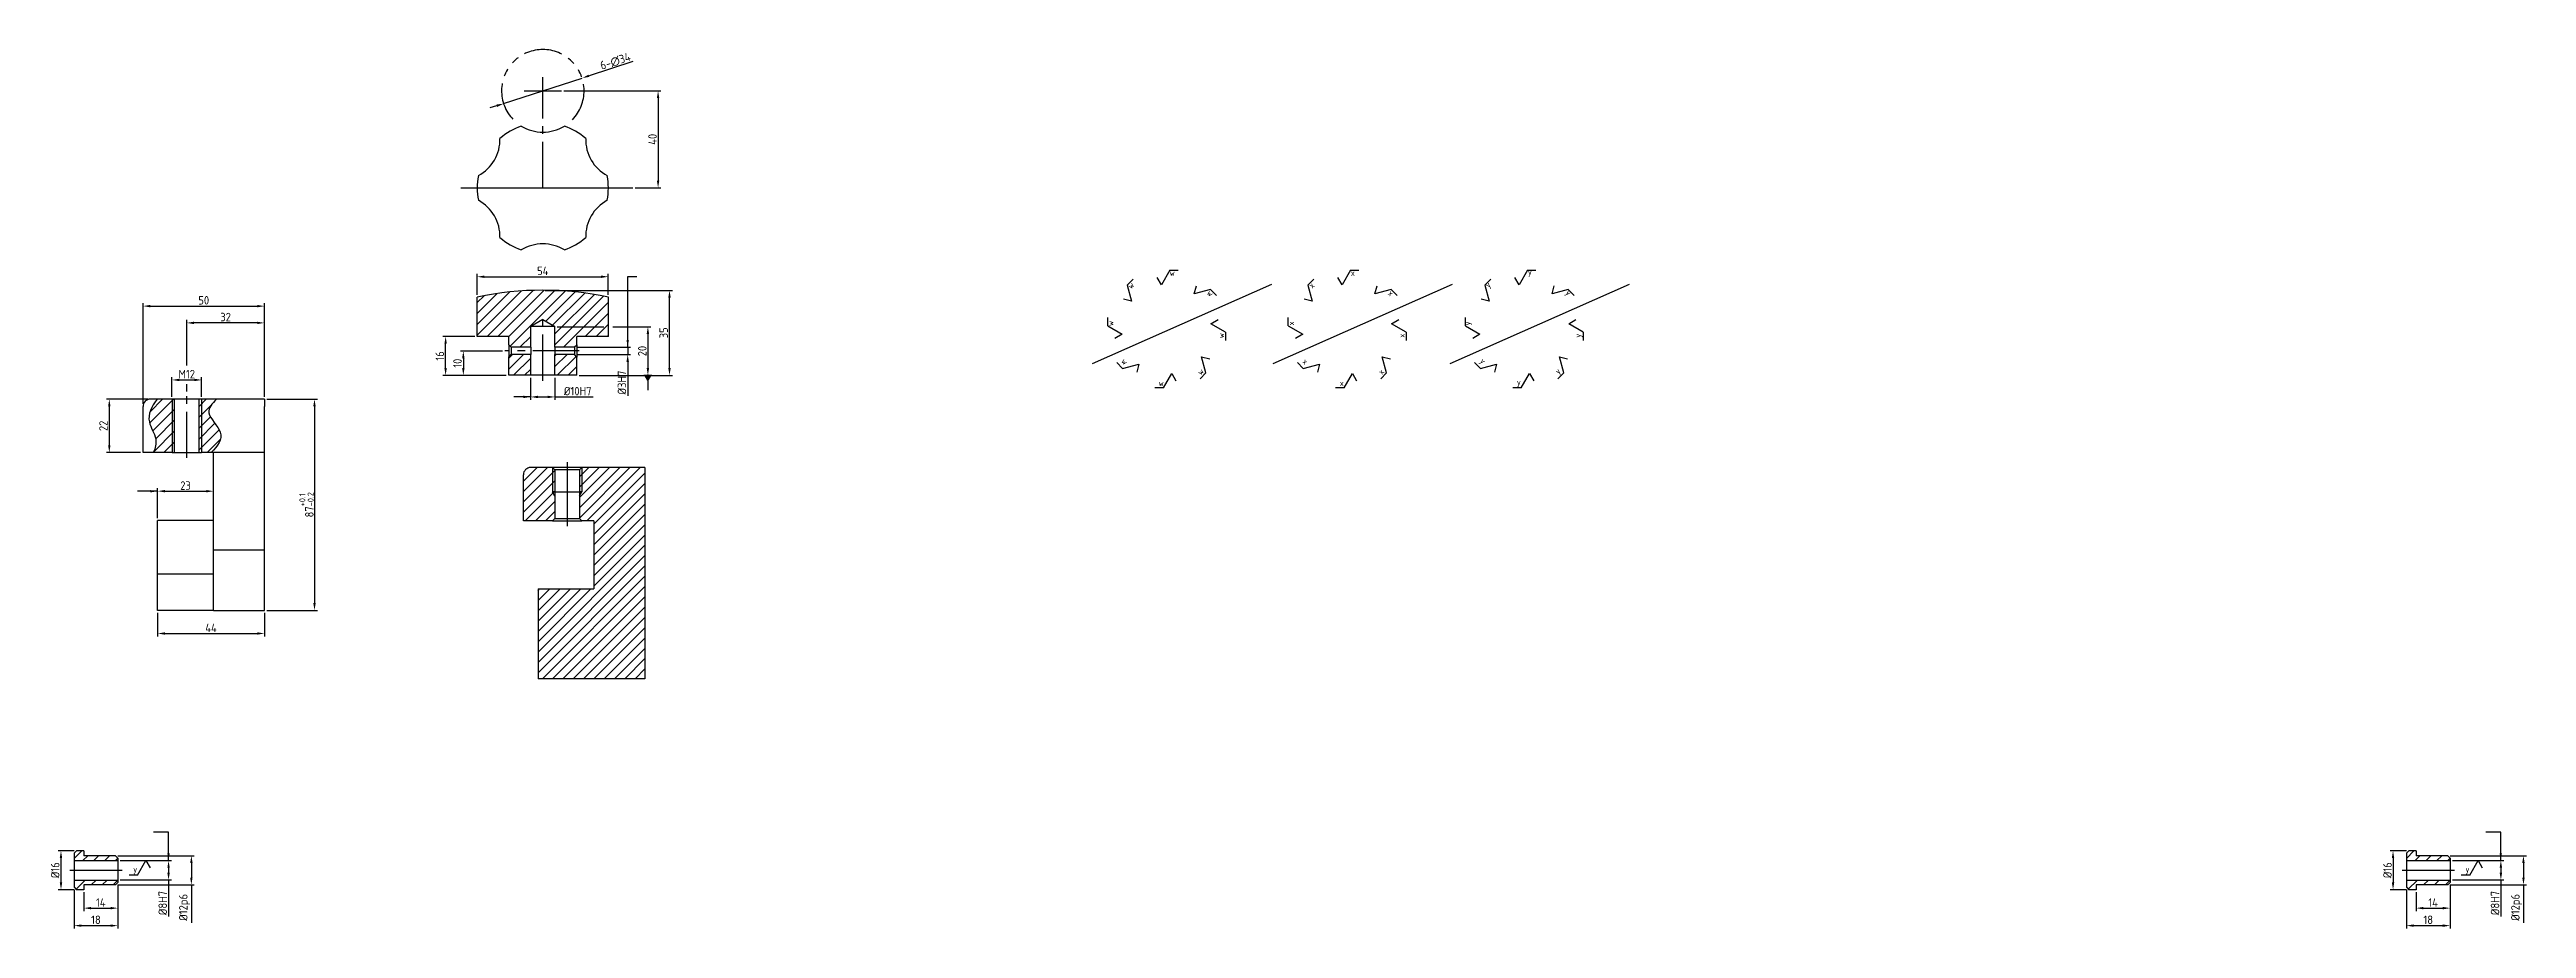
# Model space of a CAD drawing. Header units: millimetres. Extents: x -5 to 1921, y -15 to 440.
# Drawn here: x 901 to 1921, y 78 to 440 of the extents above; entities that cross this region are included whole.
import ezdxf

# ---------------------------------------------------------------- set-up
doc = ezdxf.new("R2010")
doc.units = ezdxf.units.MM
doc.linetypes.add('CENTER2', pattern=[28.575, 19.05, -3.175, 3.175, -3.175])
doc.linetypes.add('PHANTOM2', pattern=[31.75, 15.875, -3.175, 3.175, -3.175, 3.175, -3.175])
for name, color, linetype in [('가는실선', 7, 'Continuous'), ('가상선', 6, 'PHANTOM2'), ('외형선', 3, 'Continuous'), ('중심선', 7, 'CENTER2')]:
    doc.layers.add(name, color=color, linetype=linetype)
doc.styles.get("Standard").update_dxf_attribs({"font": 'isocp.shx', "bigfont": 'whgtxt.shx'})
doc.dimstyles.new('ISO-25', dxfattribs={"dimtxt": 3.5, "dimasz": 3, "dimexe": 1.2, "dimexo": 1, "dimtad": 1, "dimdsep": 46, "dimtxsty": 'Standard', "dimcen": 0, "dimclrt": 2, "dimazin": 2, "dimtfac": 1, "dimtmove": 0, "dimatfit": 3, "dimfxl": 1, "dimarcsym": 0})

# ---------------------------------------------------------------- blocks, each defined once
blk = doc.blocks.new('*D215')
at = {"color": 0, "lineweight": -2, "transparency": 16777216}
for p, q in [((990.2, 296.2), (1011, 296.2)), ((1009.8, 293.2), (1009.8, 212.2)), ((990.2, 209.2), (1011, 209.2))]:
    blk.add_line(p, q, dxfattribs=at)
at = {"color": 0, "transparency": 16777216}
for points in [[(1009.3, 293.2), (1010.3, 293.2), (1009.8, 296.2)], [(1009.3, 212.2), (1010.3, 212.2), (1009.8, 209.2)]]:
    blk.add_solid(points, dxfattribs=at)
at = {"layer": 'Defpoints', "color": 0, "transparency": 16777216}
for p in [(989.2, 296.2), (989.2, 209.2), (1009.8, 209.2)]:
    blk.add_point(p, dxfattribs=at)
at = {"color": 2, "transparency": 16777216, "insert": (1006.5, 252.7), "char_height": 3.5, "attachment_point": 5, "rotation": 90}
blk.add_mtext('87{\\H0.7x;\\S+0.1^ -0.2;}', dxfattribs=at)
blk = doc.blocks.new('*D227')
at = {"color": 0, "lineweight": -2, "transparency": 16777216}
for p, q in [((910.8, 110.2), (904.2, 110.2)), ((905.4, 107.2), (905.4, 97.2)), ((910.8, 94.2), (904.2, 94.2))]:
    blk.add_line(p, q, dxfattribs=at)
at = {"color": 0, "transparency": 16777216}
for points in [[(904.9, 107.2), (905.9, 107.2), (905.4, 110.2)], [(904.9, 97.2), (905.9, 97.2), (905.4, 94.2)]]:
    blk.add_solid(points, dxfattribs=at)
at = {"layer": 'Defpoints', "color": 0, "transparency": 16777216}
for p in [(911.8, 110.2), (905.4, 94.2), (911.8, 94.2)]:
    blk.add_point(p, dxfattribs=at)
at = {"color": 2, "transparency": 16777216, "insert": (903, 102.2), "char_height": 3.5, "attachment_point": 5, "rotation": 90}
blk.add_mtext('%%C16', dxfattribs=at)
blk = doc.blocks.new('*D228')
at = {"color": 0, "lineweight": -2, "transparency": 16777216}
for p, q in [((928.8, 108.2), (960.3, 108.2)), ((959.1, 105.2), (959.1, 99.2)), ((928.8, 96.2), (960.3, 96.2)), ((959.1, 96.2), (959.1, 80.6))]:
    blk.add_line(p, q, dxfattribs=at)
at = {"color": 0, "transparency": 16777216}
for points in [[(958.6, 105.2), (959.6, 105.2), (959.1, 108.2)], [(958.6, 99.2), (959.6, 99.2), (959.1, 96.2)]]:
    blk.add_solid(points, dxfattribs=at)
at = {"layer": 'Defpoints', "color": 0, "transparency": 16777216}
for p in [(927.8, 108.2), (927.8, 96.2), (959.1, 96.2)]:
    blk.add_point(p, dxfattribs=at)
at = {"color": 2, "transparency": 16777216, "insert": (956.3, 86.9), "char_height": 3.5, "attachment_point": 5, "rotation": 90}
blk.add_mtext('%%C12p6', dxfattribs=at)
blk = doc.blocks.new('*D229')
at = {"color": 0, "lineweight": -2, "transparency": 16777216}
for p, q in [((929.8, 106.2), (950.9, 106.2)), ((949.7, 103.2), (949.7, 101.2)), ((929.8, 98.2), (950.9, 98.2)), ((949.7, 98.2), (949.7, 83.2))]:
    blk.add_line(p, q, dxfattribs=at)
at = {"color": 0, "transparency": 16777216}
for points in [[(949.2, 103.2), (950.2, 103.2), (949.7, 106.2)], [(949.2, 101.2), (950.2, 101.2), (949.7, 98.2)]]:
    blk.add_solid(points, dxfattribs=at)
at = {"layer": 'Defpoints', "color": 0, "transparency": 16777216}
for p in [(928.8, 106.2), (928.8, 98.2), (949.7, 98.2)]:
    blk.add_point(p, dxfattribs=at)
at = {"color": 2, "transparency": 16777216, "insert": (947.3, 88.7), "char_height": 3.5, "attachment_point": 5, "rotation": 90}
blk.add_mtext('%%C8H7', dxfattribs=at)
blk = doc.blocks.new('*D230')
at = {"color": 0, "lineweight": -2, "transparency": 16777216}
for p, q in [((910.8, 94.2), (910.8, 78.2)), ((928.8, 96.2), (928.8, 78.2)), ((913.8, 79.4), (925.8, 79.4))]:
    blk.add_line(p, q, dxfattribs=at)
at = {"color": 0, "transparency": 16777216}
for points in [[(913.8, 79.9), (913.8, 78.9), (910.8, 79.4)], [(925.8, 79.9), (925.8, 78.9), (928.8, 79.4)]]:
    blk.add_solid(points, dxfattribs=at)
at = {"layer": 'Defpoints', "color": 0, "transparency": 16777216}
for p in [(910.8, 95.2), (928.8, 97.2), (928.8, 79.4)]:
    blk.add_point(p, dxfattribs=at)
at = {"color": 2, "transparency": 16777216, "insert": (919.8, 81.8), "char_height": 3.5, "attachment_point": 5}
blk.add_mtext('18', dxfattribs=at)
blk = doc.blocks.new('*D231')
at = {"color": 0, "lineweight": -2, "transparency": 16777216}
for p, q in [((914.8, 93.2), (914.8, 85.4)), ((928.8, 96.2), (928.8, 85.4)), ((917.8, 86.6), (925.8, 86.6))]:
    blk.add_line(p, q, dxfattribs=at)
at = {"color": 0, "transparency": 16777216}
for points in [[(917.8, 87.1), (917.8, 86.1), (914.8, 86.6)], [(925.8, 87.1), (925.8, 86.1), (928.8, 86.6)]]:
    blk.add_solid(points, dxfattribs=at)
at = {"layer": 'Defpoints', "color": 0, "transparency": 16777216}
for p in [(914.8, 94.2), (928.8, 97.2), (928.8, 86.6)]:
    blk.add_point(p, dxfattribs=at)
at = {"color": 2, "transparency": 16777216, "insert": (921.8, 88.9), "char_height": 3.5, "attachment_point": 5}
blk.add_mtext('14', dxfattribs=at)
blk = doc.blocks.new('*D246')
at = {"color": 0, "lineweight": -2, "transparency": 16777216}
for p, q in [((945.2, 247.2), (945.2, 259.5)), ((948.2, 258.3), (965.2, 258.3)), ((968.2, 247.2), (968.2, 259.5))]:
    blk.add_line(p, q, dxfattribs=at)
at = {"color": 0, "transparency": 16777216}
for points in [[(948.2, 258.8), (948.2, 257.8), (945.2, 258.3)], [(965.2, 258.8), (965.2, 257.8), (968.2, 258.3)]]:
    blk.add_solid(points, dxfattribs=at)
at = {"layer": 'Defpoints', "color": 0, "transparency": 16777216}
for p in [(968.2, 258.3), (945.2, 246.2), (968.2, 246.2)]:
    blk.add_point(p, dxfattribs=at)
at = {"color": 2, "transparency": 16777216, "insert": (956.7, 260.6), "char_height": 3.5, "attachment_point": 5}
blk.add_mtext('23', dxfattribs=at)
blk = doc.blocks.new('*D249')
at = {"color": 0, "lineweight": -2, "transparency": 16777216}
for p, q in [((1871.3, 110.2), (1864.6, 110.2)), ((1865.8, 107.2), (1865.8, 97.2)), ((1871.3, 94.2), (1864.6, 94.2))]:
    blk.add_line(p, q, dxfattribs=at)
at = {"color": 0, "transparency": 16777216}
for points in [[(1865.3, 107.2), (1866.3, 107.2), (1865.8, 110.2)], [(1865.3, 97.2), (1866.3, 97.2), (1865.8, 94.2)]]:
    blk.add_solid(points, dxfattribs=at)
at = {"layer": 'Defpoints', "color": 0, "transparency": 16777216}
for p in [(1872.3, 110.2), (1865.8, 94.2), (1872.3, 94.2)]:
    blk.add_point(p, dxfattribs=at)
at = {"color": 2, "transparency": 16777216, "insert": (1863.5, 102.2), "char_height": 3.5, "attachment_point": 5, "rotation": 90}
blk.add_mtext('%%C16', dxfattribs=at)
blk = doc.blocks.new('*D250')
at = {"color": 0, "lineweight": -2, "transparency": 16777216}
for p, q in [((1889.3, 108.2), (1920.7, 108.2)), ((1919.5, 105.2), (1919.5, 99.2)), ((1889.3, 96.2), (1920.7, 96.2)), ((1919.5, 96.2), (1919.5, 80.6))]:
    blk.add_line(p, q, dxfattribs=at)
at = {"color": 0, "transparency": 16777216}
for points in [[(1919, 105.2), (1920, 105.2), (1919.5, 108.2)], [(1919, 99.2), (1920, 99.2), (1919.5, 96.2)]]:
    blk.add_solid(points, dxfattribs=at)
at = {"layer": 'Defpoints', "color": 0, "transparency": 16777216}
for p in [(1888.3, 108.2), (1888.3, 96.2), (1919.5, 96.2)]:
    blk.add_point(p, dxfattribs=at)
at = {"color": 2, "transparency": 16777216, "insert": (1916.7, 86.9), "char_height": 3.5, "attachment_point": 5, "rotation": 90}
blk.add_mtext('%%C12p6', dxfattribs=at)
blk = doc.blocks.new('*D251')
at = {"color": 0, "lineweight": -2, "transparency": 16777216}
for p, q in [((1890.3, 106.2), (1911.4, 106.2)), ((1910.2, 103.2), (1910.2, 101.2)), ((1890.3, 98.2), (1911.4, 98.2)), ((1910.2, 98.2), (1910.2, 83.2))]:
    blk.add_line(p, q, dxfattribs=at)
at = {"color": 0, "transparency": 16777216}
for points in [[(1909.7, 103.2), (1910.7, 103.2), (1910.2, 106.2)], [(1909.7, 101.2), (1910.7, 101.2), (1910.2, 98.2)]]:
    blk.add_solid(points, dxfattribs=at)
at = {"layer": 'Defpoints', "color": 0, "transparency": 16777216}
for p in [(1889.3, 106.2), (1889.3, 98.2), (1910.2, 98.2)]:
    blk.add_point(p, dxfattribs=at)
at = {"color": 2, "transparency": 16777216, "insert": (1907.8, 88.7), "char_height": 3.5, "attachment_point": 5, "rotation": 90}
blk.add_mtext('%%C8H7', dxfattribs=at)
blk = doc.blocks.new('*D247')
at = {"color": 0, "lineweight": -2, "transparency": 16777216}
for p, q in [((1871.3, 94.2), (1871.3, 78.2)), ((1889.3, 96.2), (1889.3, 78.2)), ((1874.3, 79.4), (1886.3, 79.4))]:
    blk.add_line(p, q, dxfattribs=at)
at = {"color": 0, "transparency": 16777216}
for points in [[(1874.3, 79.9), (1874.3, 78.9), (1871.3, 79.4)], [(1886.3, 79.9), (1886.3, 78.9), (1889.3, 79.4)]]:
    blk.add_solid(points, dxfattribs=at)
at = {"layer": 'Defpoints', "color": 0, "transparency": 16777216}
for p in [(1871.3, 95.2), (1889.3, 97.2), (1889.3, 79.4)]:
    blk.add_point(p, dxfattribs=at)
at = {"color": 2, "transparency": 16777216, "insert": (1880.3, 81.8), "char_height": 3.5, "attachment_point": 5}
blk.add_mtext('18', dxfattribs=at)
blk = doc.blocks.new('*D248')
at = {"color": 0, "lineweight": -2, "transparency": 16777216}
for p, q in [((1875.3, 93.2), (1875.3, 85.4)), ((1889.3, 96.2), (1889.3, 85.4)), ((1878.3, 86.6), (1886.3, 86.6))]:
    blk.add_line(p, q, dxfattribs=at)
at = {"color": 0, "transparency": 16777216}
for points in [[(1878.3, 87.1), (1878.3, 86.1), (1875.3, 86.6)], [(1886.3, 87.1), (1886.3, 86.1), (1889.3, 86.6)]]:
    blk.add_solid(points, dxfattribs=at)
at = {"layer": 'Defpoints', "color": 0, "transparency": 16777216}
for p in [(1875.3, 94.2), (1889.3, 97.2), (1889.3, 86.6)]:
    blk.add_point(p, dxfattribs=at)
at = {"color": 2, "transparency": 16777216, "insert": (1882.3, 88.9), "char_height": 3.5, "attachment_point": 5}
blk.add_mtext('14', dxfattribs=at)
blk = doc.blocks.new('*D265')
at = {"color": 0, "lineweight": -2, "transparency": 16777216}
for p, q in [((945.2, 208.2), (945.2, 198.5)), ((989.2, 208.2), (989.2, 198.5)), ((948.2, 199.7), (986.2, 199.7))]:
    blk.add_line(p, q, dxfattribs=at)
at = {"color": 0, "transparency": 16777216}
for points in [[(948.2, 200.2), (948.2, 199.2), (945.2, 199.7)], [(986.2, 200.2), (986.2, 199.2), (989.2, 199.7)]]:
    blk.add_solid(points, dxfattribs=at)
at = {"layer": 'Defpoints', "color": 0, "transparency": 16777216}
for p in [(945.2, 209.2), (989.2, 209.2), (989.2, 199.7)]:
    blk.add_point(p, dxfattribs=at)
at = {"color": 2, "transparency": 16777216, "insert": (967.2, 202), "char_height": 3.5, "attachment_point": 5}
blk.add_mtext('44', dxfattribs=at)
blk = doc.blocks.new('*D266')
at = {"color": 0, "lineweight": -2, "transparency": 16777216}
for p, q in [((951.1, 297.2), (951.1, 305.3)), ((954.1, 304.1), (960.3, 304.1)), ((963.3, 297.2), (963.3, 305.3))]:
    blk.add_line(p, q, dxfattribs=at)
at = {"color": 0, "transparency": 16777216}
for points in [[(954.1, 304.6), (954.1, 303.6), (951.1, 304.1)], [(960.3, 304.6), (960.3, 303.6), (963.3, 304.1)]]:
    blk.add_solid(points, dxfattribs=at)
at = {"layer": 'Defpoints', "color": 0, "transparency": 16777216}
for p in [(951.1, 296.2), (963.3, 304.1), (963.3, 296.2)]:
    blk.add_point(p, dxfattribs=at)
at = {"color": 2, "transparency": 16777216, "insert": (957.2, 306.5), "char_height": 3.5, "attachment_point": 5}
blk.add_mtext('M12', dxfattribs=at)
blk = doc.blocks.new('*D267')
at = {"color": 0, "lineweight": -2, "transparency": 16777216}
for p, q in [((957.2, 310.1), (957.2, 328.8)), ((986.2, 327.6), (960.2, 327.6)), ((989.2, 297.2), (989.2, 328.8)), ((957.2, 299.4), (957.2, 302.3))]:
    blk.add_line(p, q, dxfattribs=at)
at = {"color": 0, "transparency": 16777216}
for points in [[(960.2, 328.1), (960.2, 327.1), (957.2, 327.6)], [(986.2, 328.1), (986.2, 327.1), (989.2, 327.6)]]:
    blk.add_solid(points, dxfattribs=at)
at = {"layer": 'Defpoints', "color": 0, "transparency": 16777216}
for p in [(957.2, 327.6), (957.2, 298.4), (989.2, 296.2)]:
    blk.add_point(p, dxfattribs=at)
at = {"color": 2, "transparency": 16777216, "insert": (973.2, 330), "char_height": 3.5, "attachment_point": 5}
blk.add_mtext('32', dxfattribs=at)
blk = doc.blocks.new('*D268')
at = {"color": 0, "lineweight": -2, "transparency": 16777216}
for p, q in [((939.2, 294.2), (939.2, 335.7)), ((942.2, 334.5), (986.2, 334.5)), ((989.2, 328.6), (989.2, 335.7))]:
    blk.add_line(p, q, dxfattribs=at)
at = {"color": 0, "transparency": 16777216}
for points in [[(942.2, 335), (942.2, 334), (939.2, 334.5)], [(986.2, 335), (986.2, 334), (989.2, 334.5)]]:
    blk.add_solid(points, dxfattribs=at)
at = {"layer": 'Defpoints', "color": 0, "transparency": 16777216}
for p in [(989.2, 334.5), (989.2, 327.6), (939.2, 293.2)]:
    blk.add_point(p, dxfattribs=at)
at = {"color": 2, "transparency": 16777216, "insert": (964.2, 336.9), "char_height": 3.5, "attachment_point": 5}
blk.add_mtext('50', dxfattribs=at)
blk = doc.blocks.new('*D269')
at = {"color": 0, "lineweight": -2, "transparency": 16777216}
for p, q in [((941.2, 296.2), (924.1, 296.2)), ((925.3, 293.2), (925.3, 277.2)), ((938.2, 274.2), (924.1, 274.2))]:
    blk.add_line(p, q, dxfattribs=at)
at = {"color": 0, "transparency": 16777216}
for points in [[(924.8, 293.2), (925.8, 293.2), (925.3, 296.2)], [(924.8, 277.2), (925.8, 277.2), (925.3, 274.2)]]:
    blk.add_solid(points, dxfattribs=at)
at = {"layer": 'Defpoints', "color": 0, "transparency": 16777216}
for p in [(942.2, 296.2), (925.3, 274.2), (939.2, 274.2)]:
    blk.add_point(p, dxfattribs=at)
at = {"color": 2, "transparency": 16777216, "insert": (922.9, 285.2), "char_height": 3.5, "attachment_point": 5, "rotation": 90}
blk.add_mtext('22', dxfattribs=at)
blk = doc.blocks.new('*D284')
at = {"color": 0, "lineweight": -2, "transparency": 16777216}
for p, q in [((1140.9, 435.2), (1122.9, 429.3)), ((1087.7, 417.9), (1120, 428.4)), ((1084.8, 417), (1082, 416.1))]:
    blk.add_line(p, q, dxfattribs=at)
at = {"color": 0, "transparency": 16777216}
for points in [[(1122.7, 429.8), (1123, 428.9), (1120, 428.4)], [(1084.7, 417.5), (1085, 416.5), (1087.7, 417.9)]]:
    blk.add_solid(points, dxfattribs=at)
at = {"layer": 'Defpoints', "color": 0, "transparency": 16777216}
for p in [(1120, 428.4), (1087.7, 417.9)]:
    blk.add_point(p, dxfattribs=at)
at = {"color": 2, "transparency": 16777216, "insert": (1133.7, 435.3), "char_height": 3.5, "attachment_point": 5, "rotation": 17.9907}
blk.add_mtext('6-∅34', dxfattribs=at)
blk = doc.blocks.new('*D285')
at = {"color": 0, "lineweight": -2, "transparency": 16777216}
for p, q in [((1076.8, 339.2), (1076.8, 347.8)), ((1130.8, 339.2), (1130.8, 347.8)), ((1079.8, 346.6), (1127.8, 346.6))]:
    blk.add_line(p, q, dxfattribs=at)
at = {"color": 0, "transparency": 16777216}
for points in [[(1079.8, 347.1), (1079.8, 346.1), (1076.8, 346.6)], [(1127.8, 347.1), (1127.8, 346.1), (1130.8, 346.6)]]:
    blk.add_solid(points, dxfattribs=at)
at = {"layer": 'Defpoints', "color": 0, "transparency": 16777216}
for p in [(1076.8, 338.2), (1130.8, 346.6), (1130.8, 338.2)]:
    blk.add_point(p, dxfattribs=at)
at = {"color": 2, "transparency": 16777216, "insert": (1103.8, 349), "char_height": 3.5, "attachment_point": 5}
blk.add_mtext('54', dxfattribs=at)
blk = doc.blocks.new('*D287')
at = {"color": 0, "lineweight": -2, "transparency": 16777216}
for p, q in [((1098.8, 305), (1098.8, 295.9)), ((1101.8, 297.1), (1105.8, 297.1)), ((1108.8, 305), (1108.8, 295.9)), ((1108.8, 297.1), (1124.6, 297.1))]:
    blk.add_line(p, q, dxfattribs=at)
at = {"color": 0, "transparency": 16777216}
for points in [[(1101.8, 297.6), (1101.8, 296.6), (1098.8, 297.1)], [(1105.8, 297.6), (1105.8, 296.6), (1108.8, 297.1)]]:
    blk.add_solid(points, dxfattribs=at)
at = {"layer": 'Defpoints', "color": 0, "transparency": 16777216}
for p in [(1098.8, 306), (1108.8, 306), (1108.8, 297.1)]:
    blk.add_point(p, dxfattribs=at)
at = {"color": 2, "transparency": 16777216, "insert": (1118.2, 299.5), "char_height": 3.5, "attachment_point": 5}
blk.add_mtext('%%C10H7', dxfattribs=at)
blk = doc.blocks.new('*D290')
at = {"color": 0, "lineweight": -2, "transparency": 16777216}
for p, q in [((1104.8, 341), (1157.2, 341)), ((1156, 309), (1156, 338)), ((1148.1, 306), (1157.2, 306))]:
    blk.add_line(p, q, dxfattribs=at)
at = {"color": 0, "transparency": 16777216}
for points in [[(1155.5, 338), (1156.5, 338), (1156, 341)], [(1155.5, 309), (1156.5, 309), (1156, 306)]]:
    blk.add_solid(points, dxfattribs=at)
at = {"layer": 'Defpoints', "color": 0, "transparency": 16777216}
for p in [(1103.8, 341), (1156, 341), (1147.1, 306)]:
    blk.add_point(p, dxfattribs=at)
at = {"color": 2, "transparency": 16777216, "insert": (1153.6, 323.5), "char_height": 3.5, "attachment_point": 5, "rotation": 90}
blk.add_mtext('35', dxfattribs=at)
blk = doc.blocks.new('*D291')
at = {"color": 0, "lineweight": -2, "transparency": 16777216}
for p, q in [((1109.8, 326), (1129, 326)), ((1132.7, 326), (1148.3, 326)), ((1147.1, 323), (1147.1, 309)), ((1118.8, 306), (1148.3, 306))]:
    blk.add_line(p, q, dxfattribs=at)
at = {"color": 0, "transparency": 16777216}
for points in [[(1146.6, 323), (1147.6, 323), (1147.1, 326)], [(1146.6, 309), (1147.6, 309), (1147.1, 306)]]:
    blk.add_solid(points, dxfattribs=at)
at = {"layer": 'Defpoints', "color": 0, "transparency": 16777216}
for p in [(1108.8, 326), (1117.8, 306), (1147.1, 306)]:
    blk.add_point(p, dxfattribs=at)
at = {"color": 2, "transparency": 16777216, "insert": (1144.8, 316), "char_height": 3.5, "attachment_point": 5, "rotation": 90}
blk.add_mtext('20', dxfattribs=at)
blk = doc.blocks.new('*D292')
at = {"color": 0, "lineweight": -2, "transparency": 16777216}
for p, q in [((1087.2, 316), (1069.9, 316)), ((1088.8, 306), (1069.9, 306)), ((1071.1, 313), (1071.1, 309))]:
    blk.add_line(p, q, dxfattribs=at)
at = {"color": 0, "transparency": 16777216}
for points in [[(1070.6, 313), (1071.6, 313), (1071.1, 316)], [(1070.6, 309), (1071.6, 309), (1071.1, 306)]]:
    blk.add_solid(points, dxfattribs=at)
at = {"layer": 'Defpoints', "color": 0, "transparency": 16777216}
for p in [(1071.1, 306), (1088.2, 316), (1089.8, 306)]:
    blk.add_point(p, dxfattribs=at)
at = {"color": 2, "transparency": 16777216, "insert": (1068.7, 311), "char_height": 3.5, "attachment_point": 5, "rotation": 90}
blk.add_mtext('10', dxfattribs=at)
blk = doc.blocks.new('*D293')
at = {"color": 0, "lineweight": -2, "transparency": 16777216}
for p, q in [((1075.8, 322), (1062.6, 322)), ((1063.8, 309), (1063.8, 319)), ((1070.1, 306), (1062.6, 306))]:
    blk.add_line(p, q, dxfattribs=at)
at = {"color": 0, "transparency": 16777216}
for points in [[(1063.3, 319), (1064.3, 319), (1063.8, 322)], [(1063.3, 309), (1064.3, 309), (1063.8, 306)]]:
    blk.add_solid(points, dxfattribs=at)
at = {"layer": 'Defpoints', "color": 0, "transparency": 16777216}
for p in [(1063.8, 322), (1076.8, 322), (1071.1, 306)]:
    blk.add_point(p, dxfattribs=at)
at = {"color": 2, "transparency": 16777216, "insert": (1061.4, 314), "char_height": 3.5, "attachment_point": 5, "rotation": 90}
blk.add_mtext('16', dxfattribs=at)
blk = doc.blocks.new('*D295')
at = {"color": 0, "lineweight": -2, "transparency": 16777216}
for p, q in [((1112.5, 423.2), (1152.5, 423.2)), ((1151.3, 420.2), (1151.3, 386.2)), ((1141.9, 383.2), (1152.5, 383.2))]:
    blk.add_line(p, q, dxfattribs=at)
at = {"color": 0, "transparency": 16777216}
for points in [[(1150.8, 420.2), (1151.8, 420.2), (1151.3, 423.2)], [(1150.8, 386.2), (1151.8, 386.2), (1151.3, 383.2)]]:
    blk.add_solid(points, dxfattribs=at)
at = {"layer": 'Defpoints', "color": 0, "transparency": 16777216}
for p in [(1111.5, 423.2), (1140.9, 383.2), (1151.3, 383.2)]:
    blk.add_point(p, dxfattribs=at)
at = {"color": 2, "transparency": 16777216, "insert": (1149, 403.2), "char_height": 3.5, "attachment_point": 5, "rotation": 90}
blk.add_mtext('40', dxfattribs=at)

msp = doc.modelspace()

# ---------------------------------------------------------------- hatches: boundary and pattern name
at = {"layer": '가는실선'}
h = msp.add_hatch(dxfattribs=at)
h.set_pattern_fill('ANSI31', color=256)
h.paths.add_polyline_path([(1130.831, 338.213, 0.10499086), (1076.831, 338.213), (1076.831, 322.047), (1089.831, 322.047), (1089.831, 318.547), (1090.831, 317.547), (1098.831, 317.547), (1098.831, 326.047), (1103.831, 328.934), (1108.831, 326.047), (1108.831, 317.547), (1116.831, 317.547), (1117.831, 318.547), (1117.831, 322.047), (1130.831, 322.047)])
h.paths.add_polyline_path([(1098.831, 314.547), (1090.831, 314.547), (1089.831, 313.547), (1089.831, 306.047), (1098.831, 306.047)])
h.paths.add_polyline_path([(1117.831, 313.547), (1116.831, 314.547), (1108.831, 314.547), (1108.831, 306.047), (1117.831, 306.047)])
h = msp.add_hatch(dxfattribs=at)
h.set_pattern_fill('ANSI31', color=256)
edge = h.paths.add_edge_path()
edge.add_line((952.149, 296.179), (951.149, 296.179))
edge.add_line((951.149, 296.179), (944.989, 296.179))
edge.add_spline(control_points=[(944.989, 296.179), (942.685, 293.111), (939.943, 287.782), (945.343, 280.282), (944.281, 276.062), (943.416, 274.179)], knot_values=[4.66156195, 4.66156195, 4.66156195, 4.66156195, 15.01611211, 22.47772759, 28.50467107, 28.50467107, 28.50467107, 28.50467107], degree=3, periodic=0)
edge.add_line((943.416, 274.179), (951.149, 274.179))
edge.add_line((951.149, 274.179), (952.149, 274.179))
edge.add_line((952.149, 274.179), (952.149, 296.179))
edge = h.paths.add_edge_path()
edge.add_spline(control_points=[(967.202, 274.179), (970.011, 276.922), (973.789, 282.291), (964.142, 290.046), (967.558, 294.368), (969.514, 296.179)], knot_values=[2.90836818, 2.90836818, 2.90836818, 2.90836818, 12.82942922, 22.13399335, 29.00851326, 29.00851326, 29.00851326, 29.00851326], degree=3, periodic=0)
edge.add_line((969.514, 296.179), (965.144, 296.179))
edge.add_line((965.144, 296.179), (963.255, 296.179))
edge.add_line((963.255, 296.179), (963.202, 296.179))
edge.add_line((963.202, 296.179), (963.202, 274.179))
edge.add_line((963.202, 274.179), (963.255, 274.179))
edge.add_line((963.255, 274.179), (965.144, 274.179))
edge.add_line((965.144, 274.179), (967.202, 274.179))
h.paths.add_polyline_path([(963.202, 296.179), (962.255, 296.179), (962.255, 274.179), (963.202, 274.179)])
h = msp.add_hatch(dxfattribs=at)
h.set_pattern_fill('ANSI31', color=256)
h.paths.add_polyline_path([(928.82, 107.188), (927.82, 108.188), (914.82, 108.188), (914.82, 110.188), (911.82, 110.188), (910.82, 109.188), (910.82, 106.188), (928.82, 106.188)])
h.paths.add_polyline_path([(928.82, 97.188), (928.82, 98.188), (910.82, 98.188), (910.82, 95.188), (911.82, 94.188), (914.82, 94.188), (914.82, 96.188), (927.82, 96.188)])
h = msp.add_hatch(dxfattribs=at)
h.set_pattern_fill('ANSI31', color=256)
h.set_pattern_definition([(45, (960.4713, 0), (-2.245064, 2.245064), [])])
h.paths.add_polyline_path([(1889.291, 107.188), (1888.291, 108.188), (1875.291, 108.188), (1875.291, 110.188), (1872.291, 110.188), (1871.291, 109.188), (1871.291, 106.188), (1889.291, 106.188)])
h.paths.add_polyline_path([(1889.291, 97.188), (1889.291, 98.188), (1871.291, 98.188), (1871.291, 95.188), (1872.291, 94.188), (1875.291, 94.188), (1875.291, 96.188), (1888.291, 96.188)])

# ---------------------------------------------------------------- linework, layer by layer
for p, q in [((1070.073, 383.158), (1140.923, 383.158)), ((1117.831, 317.547), (1139.986, 317.547)), ((1138.786, 317.547), (1138.786, 314.547)), ((1117.831, 314.547), (1139.986, 314.547)), ((1138.786, 311.547), (1138.786, 297.497))]:
    msp.add_line(p, q)
for points, knots in [([(944.989, 296.179), (942.685, 293.111), (939.943, 287.782), (945.343, 280.282), (944.281, 276.062), (943.416, 274.179)], [4.66156195, 4.66156195, 4.66156195, 4.66156195, 15.01611211, 22.47772759, 28.50467107, 28.50467107, 28.50467107, 28.50467107]), ([(969.514, 296.179), (967.558, 294.368), (964.142, 290.046), (973.789, 282.291), (970.011, 276.922), (967.202, 274.179)], [2.90836818, 2.90836818, 2.90836818, 2.90836818, 9.78288809, 19.08745222, 29.00851326, 29.00851326, 29.00851326, 29.00851326])]:
    msp.add_open_spline(points, degree=3, knots=knots)
msp.add_solid([(1138.286, 311.547), (1139.286, 311.547), (1138.786, 314.547)])
for p, q in [((1362.045, 349.337), (1358.581, 343.337)), ((1362.045, 349.337), (1365.509, 349.337)), ((1436.441, 349.337), (1432.977, 343.337)), ((1436.441, 349.337), (1432.977, 343.337)), ((1436.441, 349.337), (1439.906, 349.337)), ((1509.368, 349.337), (1505.903, 343.337)), ((1509.368, 349.337), (1512.832, 349.337)), ((1346.291, 336.477), (1342.945, 337.373)), ((1344.498, 343.169), (1346.947, 345.618)), ((1344.498, 343.169), (1346.291, 336.477)), ((1358.581, 343.337), (1356.849, 346.337)), ((1372.123, 339.498), (1373.019, 342.844)), ((1378.815, 341.292), (1372.123, 339.498)), ((1378.815, 341.292), (1381.264, 338.842)), ((1420.687, 336.477), (1417.341, 337.373)), ((1420.687, 336.477), (1417.341, 337.373)), ((1418.894, 343.169), (1421.344, 345.618)), ((1418.894, 343.169), (1421.344, 345.618)), ((1418.894, 343.169), (1420.687, 336.477)), ((1418.894, 343.169), (1420.687, 336.477)), ((1432.977, 343.337), (1431.245, 346.337)), ((1432.977, 343.337), (1431.245, 346.337)), ((1446.519, 339.498), (1447.416, 342.844)), ((1446.519, 339.498), (1447.416, 342.844)), ((1453.211, 341.292), (1446.519, 339.498)), ((1453.211, 341.292), (1446.519, 339.498)), ((1453.211, 341.292), (1455.661, 338.842)), ((1453.211, 341.292), (1455.661, 338.842)), ((1493.613, 336.477), (1490.267, 337.373)), ((1491.82, 343.169), (1494.27, 345.618)), ((1491.82, 343.169), (1493.613, 336.477)), ((1505.903, 343.337), (1504.171, 346.337)), ((1519.445, 339.498), (1520.342, 342.844)), ((1526.137, 341.292), (1519.445, 339.498)), ((1526.137, 341.292), (1528.587, 338.842)), ((1336.452, 326.399), (1336.452, 329.863)), ((1378.984, 327.208), (1381.984, 328.94)), ((1384.984, 323.744), (1378.984, 327.208)), ((1410.848, 326.399), (1410.848, 329.863)), ((1410.848, 326.399), (1410.848, 329.863)), ((1453.38, 327.208), (1456.38, 328.94)), ((1453.38, 327.208), (1456.38, 328.94)), ((1459.38, 323.744), (1453.38, 327.208)), ((1459.38, 323.744), (1453.38, 327.208)), ((1483.774, 326.399), (1483.774, 329.863)), ((1526.306, 327.208), (1529.306, 328.94)), ((1532.306, 323.744), (1526.306, 327.208)), ((1336.452, 326.399), (1342.452, 322.935)), ((1342.452, 322.935), (1339.452, 321.203)), ((1384.984, 323.744), (1384.984, 320.28)), ((1410.848, 326.399), (1416.848, 322.935)), ((1410.848, 326.399), (1416.848, 322.935)), ((1416.848, 322.935), (1413.848, 321.203)), ((1416.848, 322.935), (1413.848, 321.203)), ((1459.38, 323.744), (1459.38, 320.28)), ((1459.38, 323.744), (1459.38, 320.28)), ((1483.774, 326.399), (1489.774, 322.935)), ((1489.774, 322.935), (1486.774, 321.203)), ((1532.306, 323.744), (1532.306, 320.28)), ((1342.621, 308.851), (1340.171, 311.301)), ((1342.621, 308.851), (1349.313, 310.645)), ((1349.313, 310.645), (1348.416, 307.298)), ((1359.39, 300.805), (1362.855, 306.805)), ((1362.855, 306.805), (1364.587, 303.805)), ((1376.938, 306.974), (1374.488, 304.525)), ((1376.938, 306.974), (1375.145, 313.666)), ((1375.145, 313.666), (1378.491, 312.77)), ((1417.017, 308.851), (1414.568, 311.301)), ((1417.017, 308.851), (1414.568, 311.301)), ((1417.017, 308.851), (1423.709, 310.645)), ((1417.017, 308.851), (1423.709, 310.645)), ((1423.709, 310.645), (1422.813, 307.298)), ((1423.709, 310.645), (1422.813, 307.298)), ((1433.787, 300.805), (1437.251, 306.805)), ((1433.787, 300.805), (1437.251, 306.805)), ((1437.251, 306.805), (1438.983, 303.805)), ((1437.251, 306.805), (1438.983, 303.805)), ((1451.334, 306.974), (1448.885, 304.525)), ((1451.334, 306.974), (1448.885, 304.525)), ((1451.334, 306.974), (1449.541, 313.666)), ((1449.541, 313.666), (1452.887, 312.77)), ((1451.334, 306.974), (1449.541, 313.666)), ((1449.541, 313.666), (1452.887, 312.77)), ((1489.943, 308.851), (1487.494, 311.301)), ((1489.943, 308.851), (1496.635, 310.645)), ((1496.635, 310.645), (1495.739, 307.298)), ((1506.713, 300.805), (1510.177, 306.805)), ((1510.177, 306.805), (1511.909, 303.805)), ((1524.26, 306.974), (1521.811, 304.525)), ((1524.26, 306.974), (1522.467, 313.666)), ((1522.467, 313.666), (1525.813, 312.77)), ((951.202, 296.126), (951.202, 274.179)), ((963.202, 296.179), (963.202, 274.179)), ((1359.39, 300.805), (1355.926, 300.805)), ((1433.787, 300.805), (1430.323, 300.805)), ((1433.787, 300.805), (1430.323, 300.805)), ((1506.713, 300.805), (1503.249, 300.805)), ((909.02, 102.188), (930.62, 102.188)), ((936.892, 100.188), (940.356, 106.188)), ((940.356, 106.188), (942.088, 103.188)), ((1869.491, 102.188), (1891.091, 102.188)), ((1897.363, 100.188), (1900.827, 106.188)), ((1900.827, 106.188), (1902.559, 103.188)), ((936.892, 100.188), (933.428, 100.188)), ((1897.363, 100.188), (1893.899, 100.188))]:
    msp.add_line(p, q, dxfattribs=at)
at = {"layer": '가상선'}
msp.add_arc((1103.831, 423.158), 17, 315.649218, 224.020274, dxfattribs=at)
at = {"layer": '외형선'}
for p, q in [((1076.831, 322.047), (1076.831, 338.213)), ((1130.831, 322.047), (1130.831, 338.213)), ((1330.164, 310.867), (1404.062, 343.53)), ((1404.56, 310.867), (1478.459, 343.53)), ((1404.56, 310.867), (1478.459, 343.53)), ((1477.486, 310.867), (1551.385, 343.53)), ((1103.831, 328.934), (1098.831, 326.047)), ((1103.831, 328.934), (1108.831, 326.047)), ((1089.831, 322.047), (1076.831, 322.047)), ((1089.831, 318.547), (1089.831, 322.047)), ((1089.831, 318.547), (1090.831, 317.547)), ((1089.831, 318.547), (1089.831, 313.547)), ((1098.831, 317.547), (1090.831, 317.547)), ((1090.831, 317.547), (1090.831, 314.547)), ((1098.831, 317.547), (1098.831, 326.047)), ((1108.831, 326.047), (1098.831, 326.047)), ((1098.831, 317.547), (1098.831, 314.547)), ((1108.831, 317.547), (1108.831, 326.047)), ((1116.831, 317.547), (1108.831, 317.547)), ((1108.831, 317.547), (1108.831, 314.547)), ((1117.831, 318.547), (1116.831, 317.547)), ((1116.831, 317.547), (1116.831, 314.547)), ((1117.831, 318.547), (1117.831, 322.047)), ((1130.831, 322.047), (1117.831, 322.047)), ((1117.831, 318.547), (1117.831, 313.547)), ((1089.831, 313.547), (1090.831, 314.547)), ((1089.831, 306.047), (1089.831, 313.547)), ((1098.831, 306.047), (1089.831, 306.047)), ((1098.831, 314.547), (1090.831, 314.547)), ((1098.831, 306.047), (1098.831, 314.547)), ((1108.831, 306.047), (1098.831, 306.047)), ((1108.831, 306.047), (1108.831, 314.547)), ((1116.831, 314.547), (1108.831, 314.547)), ((1117.831, 306.047), (1108.831, 306.047)), ((1117.831, 313.547), (1116.831, 314.547)), ((1117.831, 306.047), (1117.831, 313.547)), ((951.149, 296.179), (942.202, 296.179)), ((963.255, 296.179), (951.149, 296.179)), ((952.149, 274.179), (952.149, 296.179)), ((962.255, 274.179), (962.255, 296.179)), ((965.144, 296.179), (963.255, 296.179)), ((989.202, 296.179), (965.144, 296.179)), ((989.202, 296.179), (989.202, 293.179)), ((939.202, 274.179), (939.202, 293.179)), ((989.202, 274.179), (989.202, 293.179)), ((951.149, 274.179), (939.202, 274.179)), ((951.149, 274.179), (963.255, 274.179)), ((965.144, 274.179), (963.255, 274.179)), ((968.202, 274.179), (965.144, 274.179)), ((968.202, 234.179), (968.202, 274.179)), ((989.202, 274.179), (968.202, 274.179)), ((989.202, 234.179), (989.202, 274.179)), ((1095.852, 258.134), (1105.786, 268.068)), ((1095.852, 262.377), (1101.543, 268.068)), ((1095.852, 253.891), (1108.799, 266.838)), ((1107.799, 268.068), (1098.852, 268.068)), ((1108.799, 267.068), (1107.799, 268.068)), ((1119.905, 268.068), (1107.799, 268.068)), ((1107.852, 268.015), (1107.852, 258.068)), ((1108.799, 267.068), (1108.799, 247.068)), ((1118.905, 267.068), (1108.799, 267.068)), ((1113.852, 270.268), (1113.852, 243.867)), ((1118.905, 267.068), (1119.905, 268.068)), ((1118.905, 247.246), (1139.727, 268.068)), ((1118.905, 251.489), (1135.484, 268.068)), ((1118.905, 255.731), (1131.242, 268.068)), ((1118.905, 259.974), (1126.999, 268.068)), ((1118.905, 264.216), (1122.756, 268.068)), ((1118.905, 267.068), (1118.905, 247.068)), ((1119.852, 268.015), (1119.852, 258.068)), ((1145.852, 268.068), (1119.905, 268.068)), ((1121.97, 246.068), (1143.97, 268.068)), ((1124.852, 244.708), (1145.852, 265.708)), ((1145.852, 268.068), (1145.852, 181.068)), ((1095.852, 246.068), (1095.852, 265.068)), ((1095.852, 249.649), (1108.799, 262.596)), ((1096.514, 246.068), (1108.799, 258.353)), ((1108.799, 258.068), (1107.852, 258.068)), ((1108.799, 256.428), (1107.852, 258.068)), ((1108.799, 258.068), (1118.905, 258.068)), ((1119.852, 258.068), (1118.905, 258.068)), ((1118.905, 256.428), (1119.852, 258.068)), ((1124.852, 240.465), (1145.852, 261.465)), ((1124.852, 236.222), (1145.852, 257.222)), ((945.202, 224.179), (945.202, 246.179)), ((968.202, 246.179), (945.202, 246.179)), ((1107.799, 246.068), (1095.852, 246.068)), ((1100.756, 246.068), (1108.799, 254.11)), ((1104.999, 246.068), (1108.799, 249.868)), ((1108.799, 247.068), (1107.799, 246.068)), ((1107.799, 246.068), (1119.905, 246.068)), ((1108.799, 247.068), (1118.905, 247.068)), ((1118.905, 247.068), (1119.905, 246.068)), ((1124.852, 246.068), (1119.905, 246.068)), ((1124.852, 231.98), (1145.852, 252.98)), ((1124.852, 227.737), (1145.852, 248.737)), ((1124.852, 246.068), (1124.852, 218.068)), ((1101.852, 192.009), (1145.852, 236.009)), ((1124.852, 223.494), (1145.852, 244.494)), ((1124.852, 219.252), (1145.852, 240.252)), ((968.202, 209.179), (968.202, 234.179)), ((968.202, 234.179), (989.202, 234.179)), ((989.202, 209.179), (989.202, 234.179)), ((1101.852, 187.766), (1145.852, 231.766)), ((1101.852, 183.524), (1145.852, 227.524)), ((945.202, 209.179), (945.202, 224.179)), ((968.202, 224.179), (945.202, 224.179)), ((1101.852, 218.068), (1101.852, 181.068)), ((1101.852, 218.068), (1124.852, 218.068)), ((1101.852, 196.252), (1123.668, 218.068)), ((1101.852, 200.494), (1119.425, 218.068)), ((1101.852, 204.737), (1115.183, 218.068)), ((1101.852, 208.98), (1110.94, 218.068)), ((1101.852, 213.222), (1106.698, 218.068)), ((1101.852, 217.465), (1102.455, 218.068)), ((1103.639, 181.068), (1145.852, 223.281)), ((1107.881, 181.068), (1145.852, 219.039)), ((1112.124, 181.068), (1145.852, 214.796)), ((968.202, 209.179), (945.202, 209.179)), ((968.202, 209.179), (989.202, 209.179)), ((1116.367, 181.068), (1145.852, 210.553)), ((1120.609, 181.068), (1145.852, 206.311)), ((1124.852, 181.068), (1145.852, 202.068)), ((1129.095, 181.068), (1145.852, 197.825)), ((1133.337, 181.068), (1145.852, 193.583)), ((1137.58, 181.068), (1145.852, 189.34)), ((1141.822, 181.068), (1145.852, 185.097)), ((1145.852, 181.068), (1101.852, 181.068)), ((910.82, 109.188), (911.82, 110.188)), ((910.82, 109.188), (910.82, 106.188)), ((910.82, 106.188), (910.82, 102.188)), ((910.82, 106.188), (928.82, 106.188)), ((910.82, 102.188), (910.82, 98.188)), ((914.82, 110.188), (911.82, 110.188)), ((914.82, 110.188), (914.82, 108.188)), ((927.82, 108.188), (914.82, 108.188)), ((928.82, 107.188), (927.82, 108.188)), ((928.82, 107.188), (928.82, 106.188)), ((928.82, 106.188), (928.82, 102.188)), ((928.82, 102.188), (928.82, 98.188)), ((1871.291, 109.188), (1872.291, 110.188)), ((1871.291, 109.188), (1871.291, 106.188)), ((1871.291, 106.188), (1871.291, 102.188)), ((1871.291, 106.188), (1889.291, 106.188)), ((1871.291, 102.188), (1871.291, 98.188)), ((1875.291, 110.188), (1872.291, 110.188)), ((1875.291, 110.188), (1875.291, 108.188)), ((1888.291, 108.188), (1875.291, 108.188)), ((1889.291, 107.188), (1888.291, 108.188)), ((1889.291, 107.188), (1889.291, 106.188)), ((1889.291, 106.188), (1889.291, 102.188)), ((1889.291, 102.188), (1889.291, 98.188)), ((910.82, 98.188), (928.82, 98.188)), ((910.82, 98.188), (910.82, 95.188)), ((910.82, 95.188), (911.82, 94.188)), ((914.82, 94.188), (911.82, 94.188)), ((927.82, 96.188), (914.82, 96.188)), ((914.82, 96.188), (914.82, 94.188)), ((928.82, 97.188), (927.82, 96.188)), ((928.82, 98.188), (928.82, 97.188)), ((1871.291, 98.188), (1889.291, 98.188)), ((1871.291, 98.188), (1871.291, 95.188)), ((1871.291, 95.188), (1872.291, 94.188)), ((1875.291, 94.188), (1872.291, 94.188)), ((1888.291, 96.188), (1875.291, 96.188)), ((1875.291, 96.188), (1875.291, 94.188)), ((1889.291, 97.188), (1888.291, 96.188)), ((1889.291, 98.188), (1889.291, 97.188))]:
    msp.add_line(p, q, dxfattribs=at)
for centre, radius, start, end in [((1103.831, 383.158), 27, 109.188135, 130.811865), ((1103.831, 423.158), 17, 238.53305, 301.46698), ((1103.831, 383.158), 27, 49.188137, 70.811863), ((1069.19, 403.158), 17, 298.533024, 1.466969), ((1138.472, 403.158), 17, 178.533031, 241.466944), ((1103.831, 383.158), 27, 169.18813, 190.81187), ((1103.831, 383.158), 27, 349.188137, 10.811863), ((1069.19, 363.158), 17, 358.533059, 61.466976), ((1138.472, 363.158), 17, 118.533043, 181.466969), ((1103.831, 383.158), 27, 229.188135, 250.811872), ((1103.831, 343.158), 17, 58.533027, 121.466964), ((1103.831, 383.158), 27, 289.188123, 310.811863), ((1103.831, 211.047), 130, 78.01285, 101.987148), ((942.202, 293.179), 3, 90.000003, 180.000005), ((1098.852, 265.068), 3, 90.000003, 180.000005)]:
    msp.add_arc(centre, radius, start, end, dxfattribs=at)
at = {"layer": '중심선'}
for p, q in [((1103.831, 383.158), (1103.831, 428.733)), ((1096.119, 423.158), (1111.543, 423.158)), ((1103.831, 303.759), (1103.831, 331.223)), ((1118.746, 316.047), (1088.207, 316.047)), ((957.202, 271.978), (957.202, 298.379))]:
    msp.add_line(p, q, dxfattribs=at)

# ---------------------------------------------------------------- texts
at = {"color": 2, "insert": (1136.411, 303.022), "char_height": 3.5, "attachment_point": 5, "rotation": 90}
msp.add_mtext('%%C3H7', dxfattribs=at)
at = {"layer": '가는실선', "char_height": 2.5, "attachment_point": 5}
for s, insert in [('w', (1363.016, 348.202)), ('x', (1437.412, 348.202)), ('x', (1437.412, 348.202)), ('y', (1510.338, 348.202)), ('w', (1358.471, 302.821)), ('x', (1432.867, 302.821)), ('x', (1432.867, 302.821)), ('y', (1505.793, 302.821)), ('y', (935.972, 102.203)), ('y', (1896.444, 102.203))]:
    msp.add_mtext_dynamic_manual_height_columns(s, width=5.13138, gutter_width=12.5, heights=[0], dxfattribs=dict(at, insert=insert))
for s, insert, rotation in [('w', (1345.987, 343.053), 45), ('w', (1378.699, 339.803), 315), ('x', (1420.383, 343.053), 45), ('x', (1420.383, 343.053), 45), ('x', (1453.095, 339.803), 315), ('x', (1453.095, 339.803), 315), ('y', (1493.309, 343.053), 45), ('y', (1526.021, 339.803), 315), ('w', (1337.587, 327.37), 90), ('x', (1411.983, 327.37), 90), ('x', (1411.983, 327.37), 90), ('y', (1484.909, 327.37), 90), ('w', (1383.142, 322.333), 90), ('x', (1457.539, 322.333), 90), ('x', (1457.539, 322.333), 90), ('y', (1530.465, 322.333), 90), ('w', (1343.454, 311.699), 315), ('w', (1374.702, 307.501), 45), ('x', (1417.85, 311.699), 315), ('x', (1417.85, 311.699), 315), ('x', (1449.099, 307.501), 45), ('x', (1449.099, 307.501), 45), ('y', (1490.777, 311.699), 315), ('y', (1522.025, 307.501), 45)]:
    msp.add_mtext_dynamic_manual_height_columns(s, width=5.13138, gutter_width=12.5, heights=[0], dxfattribs=dict(at, insert=insert, rotation=rotation))

# ---------------------------------------------------------------- dimensions: what is measured, and where the dimension line sits
dim = msp.add_diameter_dim_2p(p1=(1087.662, 417.908), p2=(1120, 428.409), text='6-<>', dimstyle='ISO-25')
dim.commit()
dim.dimension.update_dxf_attribs({"geometry": '*D284', "text_midpoint": (1134.416, 433.091), "dimtype": 163})
for base, p1, p2, picture, middle in [((1151.326, 383.158), (1111.543, 423.158), (1140.923, 383.158), '*D295', (1148.951, 403.158)), ((1063.754, 322.047), (1071.098, 306.047), (1076.831, 322.047), '*D293', (1061.379, 314.047)), ((1147.142, 306.047), (1108.831, 326.047), (1117.831, 306.047), '*D291', (1144.767, 316.047)), ((1071.098, 306.047), (1088.207, 316.047), (1089.831, 306.047), '*D292', (1068.723, 311.047)), ((925.261, 274.179), (942.202, 296.179), (939.202, 274.179), '*D269', (922.885, 285.179))]:
    dim = msp.add_linear_dim(base=base, p1=p1, p2=p2, angle=90, dimstyle='ISO-25')
    dim.commit()
    dim.dimension.update_dxf_attribs({"geometry": picture, "text_midpoint": middle})
dim = msp.add_linear_dim(base=(1130.831, 346.641), p1=(1076.831, 338.213), p2=(1130.831, 338.213), dimstyle='ISO-25')
dim.commit()
dim.dimension.update_dxf_attribs({"geometry": '*D285', "text_midpoint": (1103.831, 346.641), "dimtype": 160})
for base, p1, p2, picture, middle in [((989.202, 334.53), (939.202, 293.179), (989.202, 327.641), '*D268', (964.202, 336.905)), ((957.202, 327.641), (989.202, 296.179), (957.202, 298.379), '*D267', (973.202, 330.016)), ((968.202, 258.268), (945.202, 246.179), (968.202, 246.179), '*D246', (956.702, 260.643)), ((989.202, 199.662), (945.202, 209.179), (989.202, 209.179), '*D265', (967.202, 202.037)), ((928.82, 79.434), (910.82, 95.188), (928.82, 97.188), '*D230', (919.82, 81.809)), ((928.82, 86.558), (914.82, 94.188), (928.82, 97.188), '*D231', (921.82, 88.933)), ((1889.291, 79.434), (1871.291, 95.188), (1889.291, 97.188), '*D247', (1880.291, 81.809)), ((1889.291, 86.558), (1875.291, 94.188), (1889.291, 97.188), '*D248', (1882.291, 88.933))]:
    dim = msp.add_linear_dim(base=base, p1=p1, p2=p2, dimstyle='ISO-25')
    dim.commit()
    dim.dimension.update_dxf_attribs({"geometry": picture, "text_midpoint": middle})
dim = msp.add_linear_dim(base=(1155.985, 341.047), p1=(1147.142, 306.047), p2=(1103.831, 341.047), angle=90, dimstyle='ISO-25')
dim.commit()
dim.dimension.update_dxf_attribs({"geometry": '*D290', "text_midpoint": (1155.985, 323.547), "dimtype": 160})
for base, p1, p2, text, picture, middle in [((963.255, 304.138), (951.149, 296.179), (963.255, 296.179), 'M12', '*D266', (957.202, 306.513)), ((1108.831, 297.121), (1098.831, 306.047), (1108.831, 306.047), '%%C<>H7', '*D287', (1118.231, 299.496))]:
    dim = msp.add_linear_dim(base=base, p1=p1, p2=p2, text=text, dimstyle='ISO-25')
    dim.commit()
    dim.dimension.update_dxf_attribs({"geometry": picture, "text_midpoint": middle})
for base, p1, p2, text, picture, middle in [((1009.84, 209.179), (989.202, 296.179), (989.202, 209.179), '<>{\\H0.7x;\\S+0.1^ -0.2;}', '*D215', (1006.539, 252.679)), ((905.359, 94.188), (911.82, 110.188), (911.82, 94.188), '%%C<>', '*D227', (902.984, 102.188)), ((1865.83, 94.188), (1872.291, 110.188), (1872.291, 94.188), '%%C<>', '*D249', (1863.455, 102.188))]:
    dim = msp.add_linear_dim(base=base, p1=p1, p2=p2, angle=90, text=text, dimstyle='ISO-25')
    dim.commit()
    dim.dimension.update_dxf_attribs({"geometry": picture, "text_midpoint": middle})
for base, p1, p2, text, picture, middle in [((959.069, 96.188), (927.82, 108.188), (927.82, 96.188), '%%C<>p6', '*D228', (959.069, 86.876)), ((949.692, 98.188), (928.82, 106.188), (928.82, 98.188), '%%C<>H7', '*D229', (949.692, 88.684)), ((1919.54, 96.188), (1888.291, 108.188), (1888.291, 96.188), '%%C<>p6', '*D250', (1919.54, 86.876)), ((1910.164, 98.188), (1889.291, 106.188), (1889.291, 98.188), '%%C<>H7', '*D251', (1910.164, 88.684))]:
    dim = msp.add_linear_dim(base=base, p1=p1, p2=p2, angle=90, text=text, dimstyle='ISO-25')
    dim.commit()
    dim.dimension.update_dxf_attribs({"geometry": picture, "text_midpoint": middle, "dimtype": 160})

# ---------------------------------------------------------------- leaders
for points, override in [([(1138.786, 317.547), (1138.786, 346.677), (1142.551, 346.677)], {"dimgap": 0.625, "dimtad": 0}), ([(1147.069, 306.291), (1147.069, 299.941)], {"dimgap": 0.625, "dimtad": 0, "dimldrblk": 'DatumFilled'}), ([(1098.831, 297.121), (1091.935, 297.121)], {"dimgap": 0.625, "dimtad": 0}), ([(945.202, 258.268), (936.91, 258.268)], {"dimgap": 0.625, "dimtad": 0}), ([(949.692, 106.188), (949.692, 117.863), (943.524, 117.863)], {"dimgap": 0.625, "dimtad": 0}), ([(1910.164, 106.188), (1910.164, 117.863), (1903.996, 117.863)], {"dimgap": 0.625, "dimtad": 0})]:
    msp.add_leader(points, dimstyle='ISO-25', override=override)

doc.saveas('drawing.dxf')
